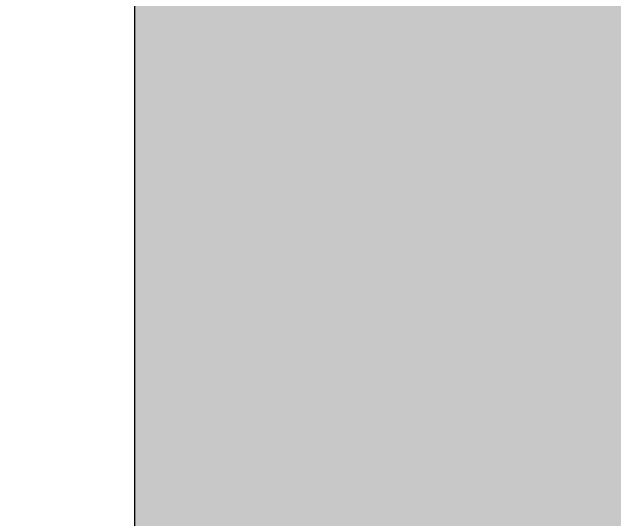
# Model space of a CAD drawing. Header units: millimetres. Extents: x -23600 to 58751, y -29611 to 36794.
# Drawn here: x 24831.0065 to 24831.2235, y -14931.4771 to -14931.2943 of the extents above; entities that cross this region are included whole.
import ezdxf

# ---------------------------------------------------------------- set-up
doc = ezdxf.new("R2010")
doc.units = ezdxf.units.MM
doc.layers.add('A-WALL-PATT', color=111, linetype='Continuous', lineweight=25)
doc.layers.add('I-WALL', color=2, linetype='Continuous', lineweight=9)

msp = doc.modelspace()

# ---------------------------------------------------------------- hatches: boundary and pattern name
at = {"layer": 'A-WALL-PATT', "lineweight": 9}
h = msp.add_hatch(dxfattribs=at)
h.set_pattern_fill('FP_2', color=256, style=0, pattern_type=2)
h.set_pattern_definition([(0, (0, 0), (812.8, 203.2), [33.528, -576.072, 33.528, -576.072, -3251.2]), (0, (0, 0), (812.8, 203.2), [-1219.2, 33.528, -1185.672, 33.528, -576.072, -1422.4]), (0, (0, 0), (812.8, 203.2), [-3048, 33.528, -372.872, 33.528, -982.472]), (120, (304.8, 101.6), (-582.37636, 602.30545), [33.528, -576.072, 33.528, -576.072, -3251.2]), (120, (304.8, 101.6), (-582.37636, 602.30545), [-1219.2, 33.528, -1185.672, 33.528, -576.072, -1422.4]), (120, (304.8, 101.6), (-582.37636, 602.30545), [-3048, 33.528, -372.872, 33.528, -982.472]), (240, (406.4, 508), (-230.42364, -805.50545), [33.528, -576.072, 33.528, -576.072, -3251.2]), (240, (406.4, 508), (-230.42364, -805.50545), [-1219.2, 33.528, -1185.672, 33.528, -576.072, -1422.4]), (240, (406.4, 508), (-230.42364, -805.50545), [-3048, 33.528, -372.872, 33.528, -982.472])])
h.paths.add_polyline_path([(53077.71942, -14946.66138), (53729.57811, -14946.66138), (53729.57811, -14931.16138), (48831.05056, -14931.16138), (48831.05056, -14946.66138)], flags=0)
h.paths.add_polyline_path([(47916.05056, -14946.66138), (47916.05056, -14931.16138), (47516.05056, -14931.16138), (47516.05056, -14946.66138)], flags=0)
h.paths.add_polyline_path([(46601.05056, -14946.66138), (46601.05056, -14931.16138), (42831.05056, -14931.16138), (42831.05056, -14946.66138), (44387.97358, -14946.66138)], flags=0)
h.paths.add_polyline_path([(40601.05056, -14946.66138), (40601.05056, -14931.16138), (30831.05056, -14931.16138), (30831.05056, -14946.66138), (35698.22773, -14946.66138)], flags=0)
h.paths.add_polyline_path([(41516.05056, -14946.66138), (41916.05056, -14946.66138), (41916.05056, -14931.16138), (41516.05056, -14931.16138)], flags=0)
h.paths.add_polyline_path([(29516.05056, -14946.66138), (29916.05056, -14946.66138), (29916.05056, -14931.16138), (29516.05056, -14931.16138)], flags=0)
h.paths.add_polyline_path([(27008.48189, -14946.66138), (28601.05056, -14946.66138), (28601.05056, -14931.16138), (24831.05056, -14931.16138), (24831.05056, -14946.66138)], flags=0)
h.paths.add_polyline_path([(23916.05056, -14946.66138), (23916.05056, -14931.16138), (23516.05056, -14931.16138), (23516.05056, -14946.66138)], flags=0)
h.paths.add_polyline_path([(21215.318, -14946.66138), (22601.05056, -14946.66138), (22601.05056, -14931.16138), (14161.80056, -14931.16138), (14161.80056, -14946.66138), (18318.73605, -14946.66138)], flags=0)
h.paths.add_polyline_path([(13246.80056, -14946.66138), (13246.80056, -14931.16138), (12593.05056, -14931.16138), (12593.05056, -14946.66138), (12716.05056, -14946.66138)], flags=0)

# ---------------------------------------------------------------- linework, layer by layer
at = {"layer": 'I-WALL', "lineweight": 25}
msp.add_line((24831.05056, -14931.16138), (24831.05056, -15069.66138), dxfattribs=at)

doc.saveas('drawing.dxf')
